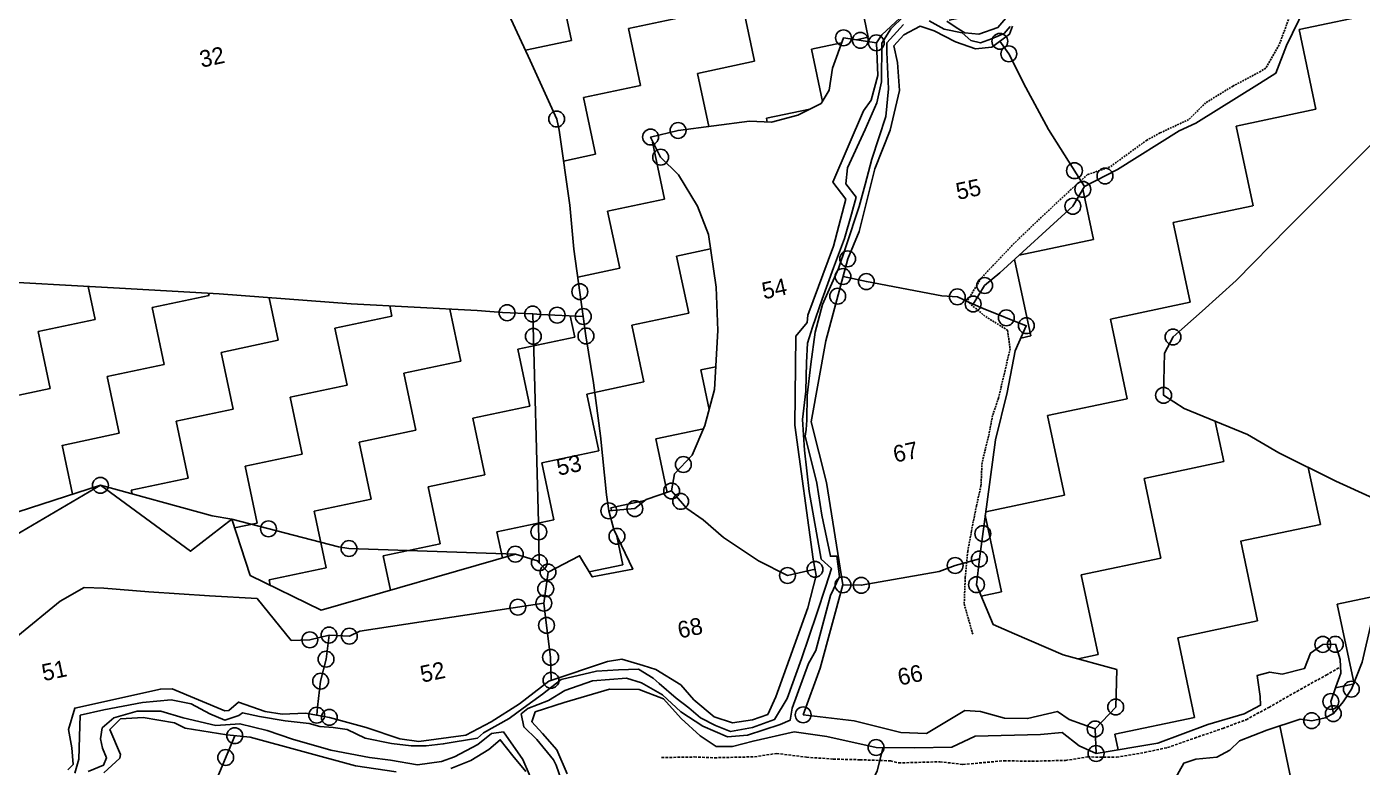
# Model space of a CAD drawing. Header units: metres. Extents: x 349663 to 353892, y 1754751 to 1757959.
# Drawn here: x 351218 to 351965, y 1756551 to 1756966 of the extents above; entities that cross this region are included whole.
import ezdxf
from ezdxf.enums import TextEntityAlignment as Align

# ---------------------------------------------------------------- set-up
doc = ezdxf.new("R2010")
doc.units = ezdxf.units.M
doc.linetypes.add('DASHED', pattern=[0.75, 0.5, -0.25])
for name, color, linetype in [('LINE_FOOTPATH', 1, 'DASHED'), ('LINE_WATER', 4, 'Continuous'), ('POLY_HATCH', 12, 'Continuous'), ('POLY_PARCEL', 6, 'Continuous'), ('POLY_ROAD', 30, 'Continuous'), ('POLY_WATER', 4, 'Continuous'), ('SYM_STONE', 1, 'Continuous'), ('TEXT_PARCEL', 7, 'Continuous')]:
    doc.layers.add(name, color=color, linetype=linetype)
doc.styles.add('kruti dev 050', font='KRDEV050.TTF')

# ---------------------------------------------------------------- blocks, each defined once
blk = doc.blocks.new('STONE')
blk.add_circle((0, 0), 0.0851)
blk = doc.blocks.new('ggg')
at = {"layer": 'POLY_HATCH'}
h = blk.add_hatch(dxfattribs=at)
h.set_pattern_fill('ZIGZAG', color=256, scale=364.521178, angle=11.93241, style=0)
h.set_pattern_definition([(11.9324, (350025.58, 1754512.46), (35.15964, 54.0015), [45.5651, -45.5651]), (101.9324, (350070.163, 1754521.88), (-54.0015, 35.15964), [45.5651, -45.5651])])
h.paths.add_polyline_path([(351900.57, 1756737.26), (351853.5, 1756756.54), (351854.08, 1756787.69), (351875.16, 1756806.43), (351894.09, 1756823.49), (351923, 1756853), (351982.56, 1756912.4), (352004.51, 1756920.77), (352081.66, 1756935.28), (352097.42, 1756940.44), (352096.38, 1756986.61), (352099.68, 1757029.35), (352097.64, 1757041.1), (352061.3, 1757067.13), (352052.99, 1757075.52), (352034.46, 1757089.36), (352025.74, 1757121.82), (352021.01, 1757147.64), (352046.92, 1757186.46), (352070.46, 1757221.39), (352089.74, 1757249.46), (352106.31, 1757253.51), (352119.99, 1757276.64), (352122.99, 1757289.08), (352134.86, 1757310.13), (352145.51, 1757334.3), (352149.89, 1757358.84), (352160.57, 1757380.2), (352180.2, 1757404.29), (352153.77, 1757399.77), (352128.3, 1757387.83), (352115.28, 1757364.55), (352111.83, 1757355.57), (352102.14, 1757332.12), (352097.92, 1757317.9), (352069.84, 1757291.44), (352052.33, 1757274.27), (352014.89, 1757239.27), (352000.89, 1757225.83), (351981.92, 1757208.54), (351978.93, 1757205.07), (351970.11, 1757198.19), (351965.04, 1757193.18), (351949.38, 1757178.3), (351923.69, 1757152.8), (351924.51, 1757144.09), (351934.71, 1757133.12), (351932.11, 1757111.74), (351927.32, 1757081.4), (351923.5, 1757057.44), (351918.33, 1757034.36), (351921.45, 1757025.07), (351936.4, 1756992.73), (351932.57, 1756976.1), (351922.35, 1756955.03), (351916.36, 1756939.49), (351907.15, 1756933.69), (351871.66, 1756911.52), (351862.32, 1756907.19), (351827.85, 1756885.63), (351809.39, 1756876.09), (351802.84, 1756865.06), (351752.7, 1756819.39), (351747.08, 1756810.35), (351752.74, 1756807.79), (351776.79, 1756798.21), (351770.49, 1756784.14), (351766, 1756760.87), (351759.61, 1756734.44), (351750.53, 1756667.7), (351748.97, 1756653.31), (351758.33, 1756630.98), (351770.24, 1756625.78), (351797.42, 1756614.16), (351827.38, 1756605.83), (351826.79, 1756584.87), (351815.28, 1756572.61), (351815.81, 1756558.89), (351850.35, 1756564.66), (351878.26, 1756575.11), (351898.67, 1756581.08), (351907.8, 1756585.83), (351907.59, 1756590.84), (351905.95, 1756602.59), (351912.9, 1756604.34), (351919.89, 1756603.29), (351932.44, 1756606.5), (351937.52, 1756619.84), (351949.6, 1756619.97), (351953.78, 1756606.52), (351949.85, 1756596.12), (351947.07, 1756587.93), (351948.78, 1756579.86), (351936.38, 1756577.24), (351929.99, 1756578.14), (351911.3, 1756571.94), (351895.96, 1756565.88), (351886.54, 1756557.02), (351871.64, 1756555.68), (351864.8, 1756553.39), (351859.71, 1756544.16), (351859.49, 1756539.89), (351856.78, 1756530.03), (351857.38, 1756524.53), (351861.18, 1756517.7), (351848.41, 1756504.46), (351843.39, 1756487.53), (351802.5, 1756455.04), (351748.97, 1756468.55), (351699.25, 1756475.56), (351677.16, 1756460.18), (351670.48, 1756413.84), (351681.65, 1756391.8), (351697.33, 1756359.1), (351716.39, 1756342.69), (351731.85, 1756328.6), (351769.12, 1756323.76), (351790.33, 1756325.31), (351828.33, 1756340.19), (351844.51, 1756337.74), (351872.25, 1756326.97), (351901.58, 1756308.71), (351894.09, 1756288.55), (351878.01, 1756262.65), (351842.13, 1756260.94), (351810.3, 1756267.91), (351809.72, 1756252.13), (351817.24, 1756239.24), (351857.54, 1756231.05), (351876.45, 1756233.17), (351888.6, 1756241.33), (351900.98, 1756244.91), (351921.46, 1756245.84), (351931.7, 1756239.99), (351935.87, 1756246.7), (351952.86, 1756260.74), (351965.81, 1756267.36), (351974.58, 1756276.07), (351980.85, 1756287.85), (351982.79, 1756298.22), (351989.88, 1756299.23), (352015.28, 1756294.15), (352034.99, 1756292.97), (352041.86, 1756314.9), (352059.82, 1756315.25), (352172.53, 1756313.8), (352211.54, 1756313.6), (352198.09, 1756287.92), (352181.88, 1756244.89), (352171.19, 1756208.2), (352218.17, 1756164.33), (352268.69, 1756118.04), (352323.18, 1756098.32), (352328.23, 1756098.13), (352362.07, 1756121.87), (352386.57, 1756142.39), (352408.79, 1756161.8), (352427.35, 1756180.74), (352445.79, 1756202.25), (352441.18, 1756201.42), (352417.7, 1756184.74), (352379, 1756159.2), (352338.47, 1756132.69), (352318.08, 1756154.81), (352302.03, 1756176.68), (352282.33, 1756202.53), (352260, 1756229.88), (352264.6, 1756270.32), (352269.67, 1756306.51), (352241.04, 1756342.98), (352222.23, 1756368.7), (352134.91, 1756416.72), (352127.53, 1756416.78), (352116.47, 1756413.34), (352097.44, 1756413.32), (352080.83, 1756412.49), (352058.25, 1756411.12), (352045.3, 1756412.51), (352033.02, 1756408.46), (352024.19, 1756405.38), (352002.79, 1756398.42), (351971.46, 1756390.1), (351951, 1756383.24), (351884.58, 1756399.94), (351880.07, 1756402.88), (351856.08, 1756410.62), (351886.75, 1756419.82), (351901.55, 1756425.76), (351923.98, 1756435.56), (351942.2, 1756456.01), (352004.09, 1756523.79), (352009.31, 1756531.08), (352014.47, 1756553.45), (352015.54, 1756569.57), (352020.23, 1756591.51), (352023.81, 1756610.56), (352023.36, 1756622), (352018.65, 1756630.9), (352008.22, 1756652.55), (352002.1, 1756666.56), (351987.1, 1756698.82), (351985.16, 1756699.18), (351970.77, 1756701.8), (351949.82, 1756711.33), (351918.09, 1756727.13)])
h = blk.add_hatch(dxfattribs=at)
h.set_pattern_fill('ZIGZAG', color=256, scale=260.37227, angle=11.93241, style=0)
h.set_pattern_definition([(11.9324, (350010.702, 1754509.316), (25.11403, 38.57252), [32.54653, -32.54653]), (101.9324, (350042.545, 1754516.046), (-38.57252, 25.11403), [32.54653, -32.54653])])
h.paths.add_polyline_path([(351150.57, 1756732.24), (351193.21, 1756687.8), (351259.04, 1756708.92), (351321.62, 1756691.77), (351332.51, 1756689.95), (351342.84, 1756658.55), (351382.57, 1756639.06), (351491.07, 1756670.39), (351503.5, 1756666.64), (351504.47, 1756665.6), (351509.33, 1756660.37), (351526.98, 1756669.51), (351534.11, 1756657.64), (351556.75, 1756661.97), (351546.06, 1756684.15), (351543.38, 1756694.66), (351557.9, 1756695.88), (351564.22, 1756700.91), (351578.44, 1756705.76), (351580.11, 1756715.33), (351589.93, 1756725.71), (351597.01, 1756742.43), (351602.47, 1756762.5), (351604.25, 1756795.62), (351603.28, 1756819.86), (351598.99, 1756849.25), (351592.89, 1756865.03), (351582.24, 1756882.61), (351572.3, 1756892.5), (351566.69, 1756903.77), (351582.07, 1756907.48), (351622.07, 1756912.71), (351634.22, 1756912.04), (351649.06, 1756916.1), (351662.02, 1756922.53), (351666.46, 1756929.93), (351668.46, 1756942.34), (351674.57, 1756959.32), (351692.94, 1756956.53), (351696.09, 1756961.05), (351713.75, 1756977.42), (351739.15, 1756966.88), (351754.63, 1756965.57), (351758.06, 1756968.71), (351771.56, 1756988.19), (351795.31, 1757010.56), (351822.17, 1757035.7), (351844.68, 1757052.5), (351854.68, 1757074.86), (351859.37, 1757094.89), (351869.43, 1757120.81), (351876.64, 1757143.79), (351902.94, 1757170.07), (351905.03, 1757173.88), (351917.61, 1757193.58), (351955.09, 1757238.86), (351977.63, 1757256.28), (352000.03, 1757274.75), (352043.04, 1757309.87), (352079.27, 1757338.25), (352084.44, 1757345.81), (351837.4, 1757241.09), (351833.2, 1757237.26), (351762.43, 1757125.31), (351761.08, 1757118.38), (351703.89, 1757074.15), (351636.05, 1757054.99), (351626.36, 1757053.61), (351558.47, 1757009.25), (351500.59, 1757011.49), (351471.01, 1757014.35), (351469.6, 1757012.19), (351476.69, 1756992.52), (351482.6, 1756983.03), (351499.44, 1756946.54), (351514.18, 1756913.84), (351515.5, 1756907.6), (351521.45, 1756865.61), (351523.71, 1756841.02), (351529.05, 1756803.41), (351505.33, 1756804.58), (351500.76, 1756804.79), (351483.93, 1756805.59), (351469.8, 1756806.77), (351399.26, 1756810.42), (351325.39, 1756815.97), (351269.62, 1756819.16), (351189.14, 1756823.79), (351180.16, 1756827.75), (351159.04, 1756816.08), (351092.64, 1756775.94), (351047.48, 1756761.09), (351011.79, 1756750.4), (350896.75, 1756711.93), (350884.05, 1756707.03), (350880.34, 1756706.4), (350828.89, 1756697.59), (350805.82, 1756695.07), (350756.91, 1756729.42), (350747.73, 1756737.22), (350697.88, 1756758.38), (350684.64, 1756764.44), (350633.02, 1756822.12), (350604.47, 1756852.37), (350589.07, 1756870.92), (350580.58, 1756880.14), (350561.4, 1756891.6), (350485.63, 1756929.75), (350421.28, 1756963.51), (350321.9, 1757012.88), (350297.83, 1757026.17), (350284.07, 1757029.38), (350270.5, 1757029.78), (350235.31, 1757012.55), (350206.67, 1756999.15), (350188.49, 1756990.41), (350182.46, 1756989.95), (350164.01, 1756984.42), (350076.34, 1756960.18), (350062.03, 1756956.33), (350056.6, 1756951.1), (350052.11, 1756948.79), (350061.09, 1756945.15), (350099.75, 1756932.35), (350140.19, 1756918.57), (350165.43, 1756909.93), (350186.2, 1756902.99), (350240.42, 1756884.49), (350272.01, 1756874.29), (350280.15, 1756871.19), (350305.83, 1756863.85), (350318.13, 1756858.83), (350328.69, 1756853.35), (350326.42, 1756866.39), (350352.46, 1756867.1), (350373.22, 1756867.81), (350385.71, 1756863.11), (350395.23, 1756861.93), (350403.32, 1756861.41), (350428.14, 1756861.87), (350456.48, 1756859.25), (350474.35, 1756838.14), (350485.72, 1756829.7), (350498.39, 1756818.47), (350508.87, 1756818.77), (350521.36, 1756820.14), (350527.75, 1756812.56), (350539.18, 1756803.81), (350576.22, 1756778.14), (350585.05, 1756766.73), (350598.53, 1756737.69), (350614.05, 1756718.64), (350621.84, 1756689.34), (350629.35, 1756669.29), (350667.73, 1756616.15), (350682.59, 1756607.05), (350705.17, 1756598.62), (350710.77, 1756593.43), (350747.11, 1756570.73), (350759.81, 1756555.04), (350772.57, 1756533.74), (350774.55, 1756537.92), (350795.98, 1756562.7), (350905.67, 1756592.63), (350968.44, 1756602.43), (351027.88, 1756589.32), (351109.18, 1756658.16)])
at = {"layer": 'LINE_FOOTPATH', "ltscale": 2}
blk.add_lwpolyline([(351923.91, 1756970.89), (351918.18, 1756955.35), (351910.69, 1756942.3), (351907.8, 1756940.46), (351892.31, 1756932.28), (351877.07, 1756922.92), (351867.57, 1756913.54), (351851.53, 1756906.06), (351844.18, 1756902.05), (351823.57, 1756887.05), (351810.95, 1756882.74), (351801.76, 1756874.39), (351785.33, 1756859.04), (351769.99, 1756844.34), (351751.56, 1756824.88), (351743.67, 1756811.9), (351754.07, 1756803.3), (351766.34, 1756795.66), (351767.71, 1756785.31), (351764.93, 1756773.26), (351761.24, 1756757.74), (351757.96, 1756748.04), (351756.02, 1756737.8), (351752.02, 1756721.48), (351751.45, 1756708.66), (351748.89, 1756697.48), (351746.13, 1756683.39), (351744.05, 1756671.89), (351742.63, 1756657.26), (351742.08, 1756642.41), (351746.9, 1756625.41)], dxfattribs=at)
at = {"layer": 'LINE_FOOTPATH', "ltscale": 3}
blk.add_lwpolyline([(351572.76, 1756556.58), (351591.03, 1756556.92), (351602.39, 1756556.5), (351624.85, 1756557.02), (351637.14, 1756558.91), (351653.8, 1756556.8), (351668.83, 1756555.75), (351683.72, 1756555.38), (351700.77, 1756554.76), (351705.25, 1756553.59), (351728.37, 1756554.25), (351741.38, 1756552.77), (351764.22, 1756554.79), (351779.78, 1756554.55), (351798.72, 1756555.03), (351811.01, 1756556.93), (351827.24, 1756556.84), (351842.91, 1756559.44), (351855.73, 1756562.15), (351870.83, 1756567.46), (351886.6, 1756572.9), (351899.67, 1756577.78), (351912.32, 1756584.67), (351928.05, 1756593.63), (351944.46, 1756602.73), (351946.34, 1756603.83), (351952.51, 1756607.27)], dxfattribs=at)
at = {"layer": 'LINE_WATER'}
for points in [[(351765.34, 1756970.27), (351760.95, 1756965.05), (351750.28, 1756961.37), (351742.48, 1756962.1), (351737.55, 1756965.11), (351732.29, 1756968.53)], [(351708.31, 1756971.33), (351700.97, 1756964.29), (351695.97, 1756956.33), (351695.79, 1756934.59), (351693.22, 1756922.92), (351686.6, 1756907.94), (351676.8, 1756886.56), (351675.84, 1756877.53), (351681.69, 1756870.19), (351679.13, 1756860.67), (351675.11, 1756846.94), (351669.01, 1756830.64), (351662.69, 1756813.09), (351657.18, 1756797.39), (351654.47, 1756788.53), (351653.9, 1756777.68), (351653.47, 1756761.62), (351651.58, 1756745.73), (351652.8, 1756728.67), (351655.33, 1756705.37), (351662.11, 1756667.68), (351667.8, 1756662.29), (351664.61, 1756652.56), (351659.73, 1756637.23), (351651.03, 1756611.79), (351643.13, 1756589.63), (351636.06, 1756577.88), (351623.65, 1756573.35), (351611.45, 1756571.25), (351602.9, 1756574.45), (351594.56, 1756578.89), (351588.13, 1756584.44), (351581.02, 1756589.85), (351571.41, 1756598.07), (351568.17, 1756600.96), (351559.92, 1756606.13), (351548.8, 1756605.69), (351536.53, 1756605), (351516.61, 1756600.3), (351506.17, 1756592.13), (351495.44, 1756584.15), (351487.58, 1756578.43), (351473.28, 1756570.41), (351469.83, 1756567.53), (351450.73, 1756564.21), (351441.16, 1756563.14), (351432.9, 1756563.14), (351421.9, 1756564.39), (351407.17, 1756567.47), (351397.09, 1756572.26), (351389.2, 1756573.45), (351381.68, 1756574.01), (351375.84, 1756575.63), (351362.41, 1756577.09), (351348.05, 1756579.53), (351338.55, 1756581.58), (351336.46, 1756580.18), (351328.65, 1756577.58), (351320.28, 1756581.06), (351309.87, 1756586.68), (351298.68, 1756588.85), (351282.53, 1756587.34), (351260.95, 1756583.26), (351247.75, 1756580.23), (351247.42, 1756568.24), (351246.96, 1756555.75), (351244.79, 1756547.9)], [(351767.82, 1756965.57), (351764.34, 1756961.73), (351757.32, 1756958.82), (351751.11, 1756956.55), (351745.83, 1756957.82), (351740.89, 1756962.02), (351730.88, 1756964.2), (351722.49, 1756968.86)], [(351708.14, 1756966.78), (351698.86, 1756956.48), (351698.77, 1756951.21), (351699.68, 1756930.77), (351698.2, 1756915.2), (351690.35, 1756891.37), (351686.65, 1756877.24), (351683.3, 1756864.85), (351675.82, 1756842.37), (351671.69, 1756830.3), (351662.84, 1756810.07), (351658.7, 1756794.66), (351656.21, 1756776.79), (351654.2, 1756759.2), (351654.03, 1756745.34), (351653.71, 1756740.18), (351653.06, 1756736.47), (351659.57, 1756710.19), (351662.41, 1756692.2), (351667.27, 1756669.2), (351670.84, 1756669.24), (351672.29, 1756657.86), (351667.36, 1756647.29), (351659.08, 1756616.45), (351655.05, 1756609.25), (351645.79, 1756584.17), (351644.81, 1756577.53), (351639.11, 1756575.13), (351620.81, 1756569.12), (351609.78, 1756568.22), (351595.89, 1756574.1), (351583.66, 1756582.24), (351573.3, 1756591.74), (351561.65, 1756598.33), (351553.19, 1756601.07), (351534.25, 1756599.53), (351518.69, 1756594.1), (351509.59, 1756588.6), (351498.14, 1756584.03), (351494.23, 1756581.06), (351495.78, 1756573.76), (351503, 1756566.71), (351512.32, 1756555.33), (351513.91, 1756552.33), (351518.34, 1756539.49)], [(351502.38, 1756539.1), (351495.34, 1756555.49), (351484.41, 1756571.06), (351477.69, 1756570.12), (351470.15, 1756563.99), (351457.08, 1756556.94), (351449.73, 1756554.43), (351436.29, 1756552.55), (351421.19, 1756555.08), (351409.48, 1756556.71), (351387.86, 1756560.73), (351366.5, 1756566.94), (351352.34, 1756571.82), (351337.01, 1756575.49), (351323.6, 1756574.56), (351305.28, 1756578.8), (351292.78, 1756582.59), (351279.52, 1756582.54), (351266.47, 1756578.83), (351260.02, 1756573.17), (351259.17, 1756567.03), (351260.28, 1756561.79), (351262.35, 1756556.5), (351260.84, 1756552.37), (351252.27, 1756548.89)]]:
    blk.add_lwpolyline(points, dxfattribs=at)
at = {"layer": 'POLY_HATCH'}
for points in [[(351970.77, 1756701.8), (351949.82, 1756711.33), (351918.09, 1756727.13), (351900.57, 1756737.26), (351865.04, 1756751.81), (351853.55, 1756759.28), (351853.99, 1756782.78), (351858.82, 1756791.91), (351875.16, 1756806.43), (351894.09, 1756823.49), (351923, 1756853), (351982.56, 1756912.4)], [(351932.57, 1756976.1), (351922.35, 1756955.03), (351916.36, 1756939.49), (351907.15, 1756933.69), (351871.66, 1756911.52), (351862.32, 1756907.19), (351827.85, 1756885.63), (351809.39, 1756876.09), (351802.84, 1756865.06), (351762.02, 1756827.88), (351753.5, 1756820.68), (351747.08, 1756810.35), (351752.74, 1756807.79), (351776.79, 1756798.21), (351770.49, 1756784.14), (351766, 1756760.87), (351759.61, 1756734.44), (351750.53, 1756667.7), (351748.97, 1756653.31), (351758.33, 1756630.98), (351770.24, 1756625.78), (351797.42, 1756614.16), (351827.38, 1756605.83), (351826.79, 1756584.87), (351815.28, 1756572.61), (351815.81, 1756558.89), (351850.35, 1756564.66), (351878.26, 1756575.11), (351898.67, 1756581.08), (351907.8, 1756585.83), (351907.59, 1756590.84), (351905.95, 1756602.59), (351912.9, 1756604.34), (351919.89, 1756603.29), (351932.44, 1756606.5), (351935.7, 1756615.07), (351942.57, 1756619.9), (351949.6, 1756619.97), (351952.23, 1756611.53), (351952.74, 1756603.76), (351949.85, 1756596.12), (351947.07, 1756587.93), (351948.49, 1756581.2), (351943.93, 1756578.83), (351936.38, 1756577.24), (351929.99, 1756578.14), (351911.3, 1756571.94), (351895.96, 1756565.88), (351890.56, 1756560.8), (351883.25, 1756556.73), (351871.64, 1756555.68), (351864.8, 1756553.39), (351859.71, 1756544.16)], [(351189.14, 1756823.79), (351269.62, 1756819.16), (351325.39, 1756815.97), (351399.26, 1756810.42), (351469.8, 1756806.77), (351483.93, 1756805.59), (351500.76, 1756804.79), (351505.33, 1756804.58), (351529.05, 1756803.41), (351523.71, 1756841.02), (351521.45, 1756865.61), (351515.5, 1756907.6), (351514.18, 1756913.84), (351499.44, 1756946.54), (351482.6, 1756983.03)], [(351713.75, 1756977.42), (351696.09, 1756961.05), (351692.94, 1756956.53), (351674.57, 1756959.32), (351668.46, 1756942.34), (351666.46, 1756929.93), (351662.02, 1756922.53), (351649.06, 1756916.1), (351634.22, 1756912.04), (351622.07, 1756912.71), (351582.07, 1756907.48), (351566.69, 1756903.77), (351572.3, 1756892.5), (351582.24, 1756882.61), (351592.89, 1756865.03), (351598.99, 1756849.25), (351603.28, 1756819.86), (351604.25, 1756795.62), (351602.47, 1756762.5), (351597.01, 1756742.43), (351589.93, 1756725.71), (351580.11, 1756715.33), (351578.44, 1756705.76), (351564.22, 1756700.91), (351557.9, 1756695.88), (351543.38, 1756694.66), (351546.06, 1756684.15), (351556.75, 1756661.97), (351534.11, 1756657.64), (351526.98, 1756669.51), (351509.33, 1756660.37), (351504.47, 1756665.6), (351503.5, 1756666.64), (351491.07, 1756670.39), (351382.57, 1756639.06), (351342.84, 1756658.55), (351332.51, 1756689.95), (351309.46, 1756672.04), (351259.04, 1756708.92), (351193.21, 1756687.8)]]:
    blk.add_lwpolyline(points, dxfattribs=at)
at = {"layer": 'POLY_PARCEL'}
for points in [[(351809.39, 1756876.09), (351827.85, 1756885.63), (351862.32, 1756907.19), (351871.66, 1756911.52), (351907.15, 1756933.69), (351916.36, 1756939.49), (351922.35, 1756955.03), (351932.57, 1756976.1), (351936.4, 1756992.73), (351921.45, 1757025.07), (351918.33, 1757034.36), (351923.5, 1757057.44), (351927.32, 1757081.4), (351932.11, 1757111.74), (351934.23, 1757129.16), (351930.5, 1757137.64), (351924.51, 1757144.09), (351923.49, 1757154.91)], [(351471.01, 1757014.35), (351469.6, 1757012.19), (351476.69, 1756992.52), (351482.6, 1756983.03), (351499.44, 1756946.54), (351514.18, 1756913.84), (351515.5, 1756907.6), (351521.45, 1756865.61), (351523.71, 1756841.02), (351529.05, 1756803.41)], [(351578.44, 1756705.76), (351580.11, 1756715.33), (351589.93, 1756725.71), (351597.01, 1756742.43), (351602.47, 1756762.5), (351604.25, 1756795.62), (351603.28, 1756819.86), (351598.99, 1756849.25), (351592.89, 1756865.03), (351582.24, 1756882.61), (351572.3, 1756892.5), (351566.69, 1756903.77), (351582.07, 1756907.48), (351622.07, 1756912.71), (351634.22, 1756912.04), (351649.06, 1756916.1), (351662.02, 1756922.53), (351666.46, 1756929.93), (351668.46, 1756942.34), (351674.57, 1756959.32), (351692.94, 1756956.53)], [(351809.39, 1756876.09), (351789.14, 1756907.93), (351776.44, 1756931.49), (351767.05, 1756950.34), (351761.95, 1756957.35)], [(351985.16, 1756699.18), (351970.77, 1756701.8), (351949.82, 1756711.33), (351918.09, 1756727.13), (351900.57, 1756737.26), (351865.04, 1756751.81), (351853.55, 1756759.28), (351853.99, 1756782.78), (351858.82, 1756791.91), (351875.16, 1756806.43), (351894.09, 1756823.49), (351923, 1756853), (351982.56, 1756912.4), (352004.51, 1756920.77), (352081.66, 1756935.28), (352097.42, 1756940.44)], [(351747.08, 1756810.35), (351753.5, 1756820.68), (351762.02, 1756827.88), (351802.84, 1756865.06), (351809.39, 1756876.09)], [(351500.76, 1756804.79), (351483.93, 1756805.59), (351469.8, 1756806.77), (351399.26, 1756810.42), (351325.39, 1756815.97), (351269.62, 1756819.16), (351189.14, 1756823.79), (351180.16, 1756827.75)], [(351747.08, 1756810.35), (351738.22, 1756814.36), (351729.61, 1756814.86), (351687.35, 1756822.91), (351674.29, 1756825.79)], [(351750.53, 1756667.7), (351759.61, 1756734.44), (351766, 1756760.87), (351770.49, 1756784.14), (351776.79, 1756798.21), (351752.74, 1756807.79), (351747.08, 1756810.35)], [(351500.76, 1756804.79), (351504.1, 1756688.2), (351504.47, 1756665.6)], [(351529.05, 1756803.41), (351505.33, 1756804.58), (351500.76, 1756804.79)], [(351543.38, 1756694.66), (351541.95, 1756703.58), (351538.68, 1756736.56), (351534.73, 1756766.17), (351530.55, 1756792.5), (351529.05, 1756803.41)], [(351504.47, 1756665.6), (351503.5, 1756666.64), (351491.07, 1756670.39), (351398.02, 1756673.6), (351392.12, 1756674.42), (351332.51, 1756689.95), (351321.62, 1756691.77), (351259.04, 1756708.92), (351179.74, 1756662.29), (351162.04, 1756632.3), (351156.4, 1756629.78), (351024.03, 1756611.18), (350968.44, 1756602.43), (350905.67, 1756592.63), (350795.98, 1756562.7)], [(351543.38, 1756694.66), (351557.9, 1756695.88), (351564.22, 1756700.91), (351578.44, 1756705.76)], [(351578.44, 1756705.76), (351586.96, 1756695.99), (351596.14, 1756689.54), (351607.46, 1756679.79), (351627.05, 1756666.58), (351643.24, 1756658.44), (351658.64, 1756661.93)], [(351509.33, 1756660.37), (351526.98, 1756669.51), (351534.11, 1756657.64), (351556.75, 1756661.97), (351546.06, 1756684.15), (351543.38, 1756694.66)], [(351948.49, 1756581.2), (351953.88, 1756587.69), (351958.56, 1756594.86), (351964.67, 1756609.94), (351975.11, 1756655.18), (351982.03, 1756679.12), (351984.14, 1756694.47), (351985.16, 1756699.18)], [(351509.33, 1756660.37), (351504.47, 1756665.6)], [(351750.53, 1756667.7), (351737, 1756664.07), (351728.07, 1756660.64), (351684.49, 1756652.97), (351674.26, 1756653.23)], [(351815.28, 1756572.61), (351826.79, 1756584.87), (351827.38, 1756605.83), (351797.42, 1756614.16), (351770.24, 1756625.78), (351758.33, 1756630.98), (351748.97, 1756653.31), (351750.53, 1756667.7)], [(351506.99, 1756643), (351509.33, 1756660.37)], [(351131.35, 1756564.76), (351146.8, 1756572.92), (351167.86, 1756585.25), (351188.94, 1756600.95), (351212.82, 1756624.75), (351236.54, 1756644.01), (351249.93, 1756651.72), (351260.88, 1756651.41), (351286.12, 1756649.24), (351320.01, 1756647.03), (351346.61, 1756645.52), (351365.72, 1756622.15), (351376.16, 1756622.48), (351386.87, 1756625.12)], [(351386.87, 1756625.12), (351398.25, 1756624.53), (351404.06, 1756627.25), (351506.99, 1756643)], [(351506.99, 1756643), (351508.49, 1756630.57), (351510.77, 1756612.68), (351511.03, 1756599.81)], [(351386.87, 1756625.12), (351385.21, 1756611.64), (351382.17, 1756599.38), (351380.38, 1756584.75), (351379.99, 1756580.29)], [(351815.81, 1756558.89), (351850.35, 1756564.66), (351878.26, 1756575.11), (351898.67, 1756581.08), (351907.8, 1756585.83), (351907.59, 1756590.84), (351905.95, 1756602.59), (351912.9, 1756604.34), (351919.89, 1756603.29), (351932.44, 1756606.5), (351935.7, 1756615.07), (351942.57, 1756619.9), (351949.6, 1756619.97), (351952.23, 1756611.53), (351952.74, 1756603.76), (351949.85, 1756596.12), (351947.07, 1756587.93), (351948.49, 1756581.2)], [(351948.49, 1756581.2), (351943.93, 1756578.83), (351936.38, 1756577.24), (351929.99, 1756578.14), (351911.3, 1756571.94), (351895.96, 1756565.88), (351890.56, 1756560.8), (351883.25, 1756556.73), (351871.64, 1756555.68), (351864.8, 1756553.39), (351859.71, 1756544.16)], [(351321.32, 1756537.96), (351334.15, 1756568.81)], [(351686.35, 1756534.48), (351693.38, 1756549.18), (351695.87, 1756558.71), (351696.68, 1756562.22)]]:
    blk.add_lwpolyline(points, dxfattribs=at)
at = {"layer": 'POLY_ROAD'}
for points in [[(351652.04, 1756580.5), (351680.53, 1756577.12), (351706.62, 1756570.62), (351720.93, 1756570.15), (351742.49, 1756583.01), (351751.09, 1756582.42), (351764.56, 1756578.71), (351777.53, 1756578.39), (351794.19, 1756582.35), (351800.83, 1756577.86), (351815.28, 1756572.61)], [(351647.05, 1756571.04), (351665.18, 1756568.3), (351692.79, 1756562.24), (351714.44, 1756562.12), (351735.06, 1756562.41), (351748.16, 1756568.62), (351784.66, 1756569.45), (351796.93, 1756570.63), (351806.37, 1756563.23), (351815.81, 1756558.89)]]:
    blk.add_lwpolyline(points, dxfattribs=at)
at = {"layer": 'POLY_WATER'}
for points in [[(351713.75, 1756977.42), (351696.09, 1756961.05), (351692.94, 1756956.53), (351693.69, 1756938.13), (351690.09, 1756924.35), (351685.8, 1756918.39), (351668.63, 1756878.61), (351675.89, 1756869.09), (351668.9, 1756842.79), (351654.63, 1756804.11), (351654.23, 1756800.02), (351647.88, 1756792.41), (351647.3, 1756742.64), (351657.61, 1756667.52), (351659.27, 1756658.51), (351654.65, 1756640.42), (351636.71, 1756590.6), (351632.2, 1756580.67), (351623.66, 1756577.66), (351612.43, 1756576.01), (351602.3, 1756579.41), (351590.9, 1756588.81), (351583.54, 1756597.38), (351569.7, 1756605.78), (351562.45, 1756608.11), (351550.61, 1756611.63), (351542.66, 1756610.43), (351509.76, 1756599.38), (351493.45, 1756586.72), (351477.49, 1756576.6), (351463.4, 1756569.04), (351437.09, 1756565.65), (351426.43, 1756567.01), (351407.7, 1756573.42), (351387.05, 1756579.09), (351373.79, 1756581.35), (351360.6, 1756580.97), (351351.13, 1756582.34), (351336.26, 1756587.64), (351330.76, 1756582.86), (351328.63, 1756582.65), (351299.23, 1756595), (351292.63, 1756594.9), (351244.68, 1756584.29), (351241.19, 1756572.22), (351243.11, 1756562.02), (351243.85, 1756552.78), (351240.78, 1756549.81)], [(351652.04, 1756580.5), (351661.58, 1756606.64), (351674.26, 1756653.23), (351665.05, 1756710.42), (351656.57, 1756744.42), (351664.69, 1756789.82), (351676.91, 1756835.62), (351683.29, 1756850.95), (351692.15, 1756885.98), (351700.69, 1756907.66), (351705.86, 1756929.73), (351704.71, 1756945.56), (351702.77, 1756954.76), (351708.24, 1756960.94), (351717.51, 1756965.74), (351725.25, 1756963.23), (351737.28, 1756957.03), (351748.4, 1756953.05), (351757.58, 1756954.11), (351767.35, 1756961.34), (351769.03, 1756965.85)], [(351647.05, 1756571.04), (351624.02, 1756565.86), (351612.44, 1756562.79), (351603.43, 1756562.81), (351594.35, 1756568.71), (351583.84, 1756578.39), (351573.98, 1756589.45), (351560.34, 1756594.7), (351543.68, 1756594.94), (351518.32, 1756587.39), (351502.2, 1756582.11), (351500.21, 1756576.68), (351506.3, 1756570.14), (351514.21, 1756560.86), (351519.95, 1756547.46)], [(351496.87, 1756548.83), (351489.64, 1756557.53), (351482.62, 1756566.54), (351476.21, 1756561.15), (351466.2, 1756555), (351455.03, 1756550.48)], [(351424.45, 1756548.6), (351401.73, 1756551.92), (351342.83, 1756567.99), (351329.64, 1756569.24), (351306.49, 1756572.96), (351300.46, 1756575.99), (351282.86, 1756578.99), (351270.35, 1756578.23), (351264.32, 1756572.38), (351270.26, 1756558.3), (351269.86, 1756556.34), (351260.92, 1756547.97)]]:
    blk.add_lwpolyline(points, dxfattribs=at)
at = {"layer": 'SYM_STONE', "xscale": 52.07445401703352, "yscale": 52.07445401703352, "zscale": 52.07445401703352, "rotation": 11.93240837549923}
for p in [(351674.57, 1756959.32), (351683.98, 1756957.89), (351692.94, 1756956.53), (351761.95, 1756957.35), (351767.05, 1756950.34), (351514.18, 1756913.84), (351582.07, 1756907.48), (351566.69, 1756903.77), (351572.3, 1756892.5), (351803.77, 1756884.93), (351820.76, 1756881.97), (351808.43, 1756874.48), (351802.84, 1756865.06), (351676.91, 1756835.62), (351674.29, 1756825.79), (351687.35, 1756822.91), (351527.09, 1756817.27), (351671.33, 1756814.71), (351753.5, 1756820.68), (351738.22, 1756814.36), (351747.08, 1756810.35), (351486.45, 1756805.47), (351500.76, 1756804.79), (351514.47, 1756804.13), (351529.05, 1756803.41), (351765.64, 1756802.65), (351501.12, 1756792.29), (351530.55, 1756792.5), (351776.79, 1756798.21), (351858.82, 1756791.91), (351853.55, 1756759.28), (351585.04, 1756720.54), (351259.04, 1756708.92), (351578.44, 1756705.76), (351557.9, 1756695.88), (351583.52, 1756699.93), (351543.38, 1756694.66), (351353.07, 1756684.6), (351504.19, 1756682.93), (351547.87, 1756680.4), (351752.46, 1756681.9), (351398.02, 1756673.6), (351491.07, 1756670.39), (351504.47, 1756665.6), (351750.53, 1756667.7), (351509.33, 1756660.37), (351643.24, 1756658.44), (351658.64, 1756661.93), (351737, 1756664.07), (351508.07, 1756651.04), (351674.26, 1756653.23), (351684.49, 1756652.97), (351748.97, 1756653.31), (351506.99, 1756643), (351492.43, 1756640.78), (351508.49, 1756630.57), (351376.16, 1756622.48), (351386.87, 1756625.12), (351398.25, 1756624.53), (351942.57, 1756619.9), (351949.6, 1756619.97), (351385.21, 1756611.64), (351510.77, 1756612.68), (351382.17, 1756599.38), (351511.03, 1756599.81), (351958.56, 1756594.86), (351826.79, 1756584.87), (351947.07, 1756587.93), (351379.99, 1756580.29), (351387.05, 1756579.09), (351652.04, 1756580.5), (351936.38, 1756577.24), (351948.49, 1756581.2), (351334.15, 1756568.81), (351815.28, 1756572.61), (351692.79, 1756562.24), (351329.1, 1756556.66), (351815.81, 1756558.89)]:
    blk.add_blockref('STONE', p, dxfattribs=at)
at = {"layer": 'TEXT_PARCEL', "style": 'kruti dev 050'}
for s, p in [('32', (351321.39, 1756948.58)), ('55', (351744.4, 1756874.54)), ('54', (351635.89, 1756818.9)), ('67', (351709.26, 1756727.59)), ('53', (351521.01, 1756720.28)), ('68', (351588.74, 1756629.17)), ('51', (351233.2, 1756605.29)), ('52', (351444.79, 1756604.48)), ('66', (351711.8, 1756602.84))]:
    blk.add_text(s, height=9.373, rotation=11.93241, dxfattribs=at).set_placement(p, align=Align.MIDDLE)

msp = doc.modelspace()

# ---------------------------------------------------------------- block references
msp.add_blockref('ggg', (0, 0))

doc.saveas('drawing.dxf')
